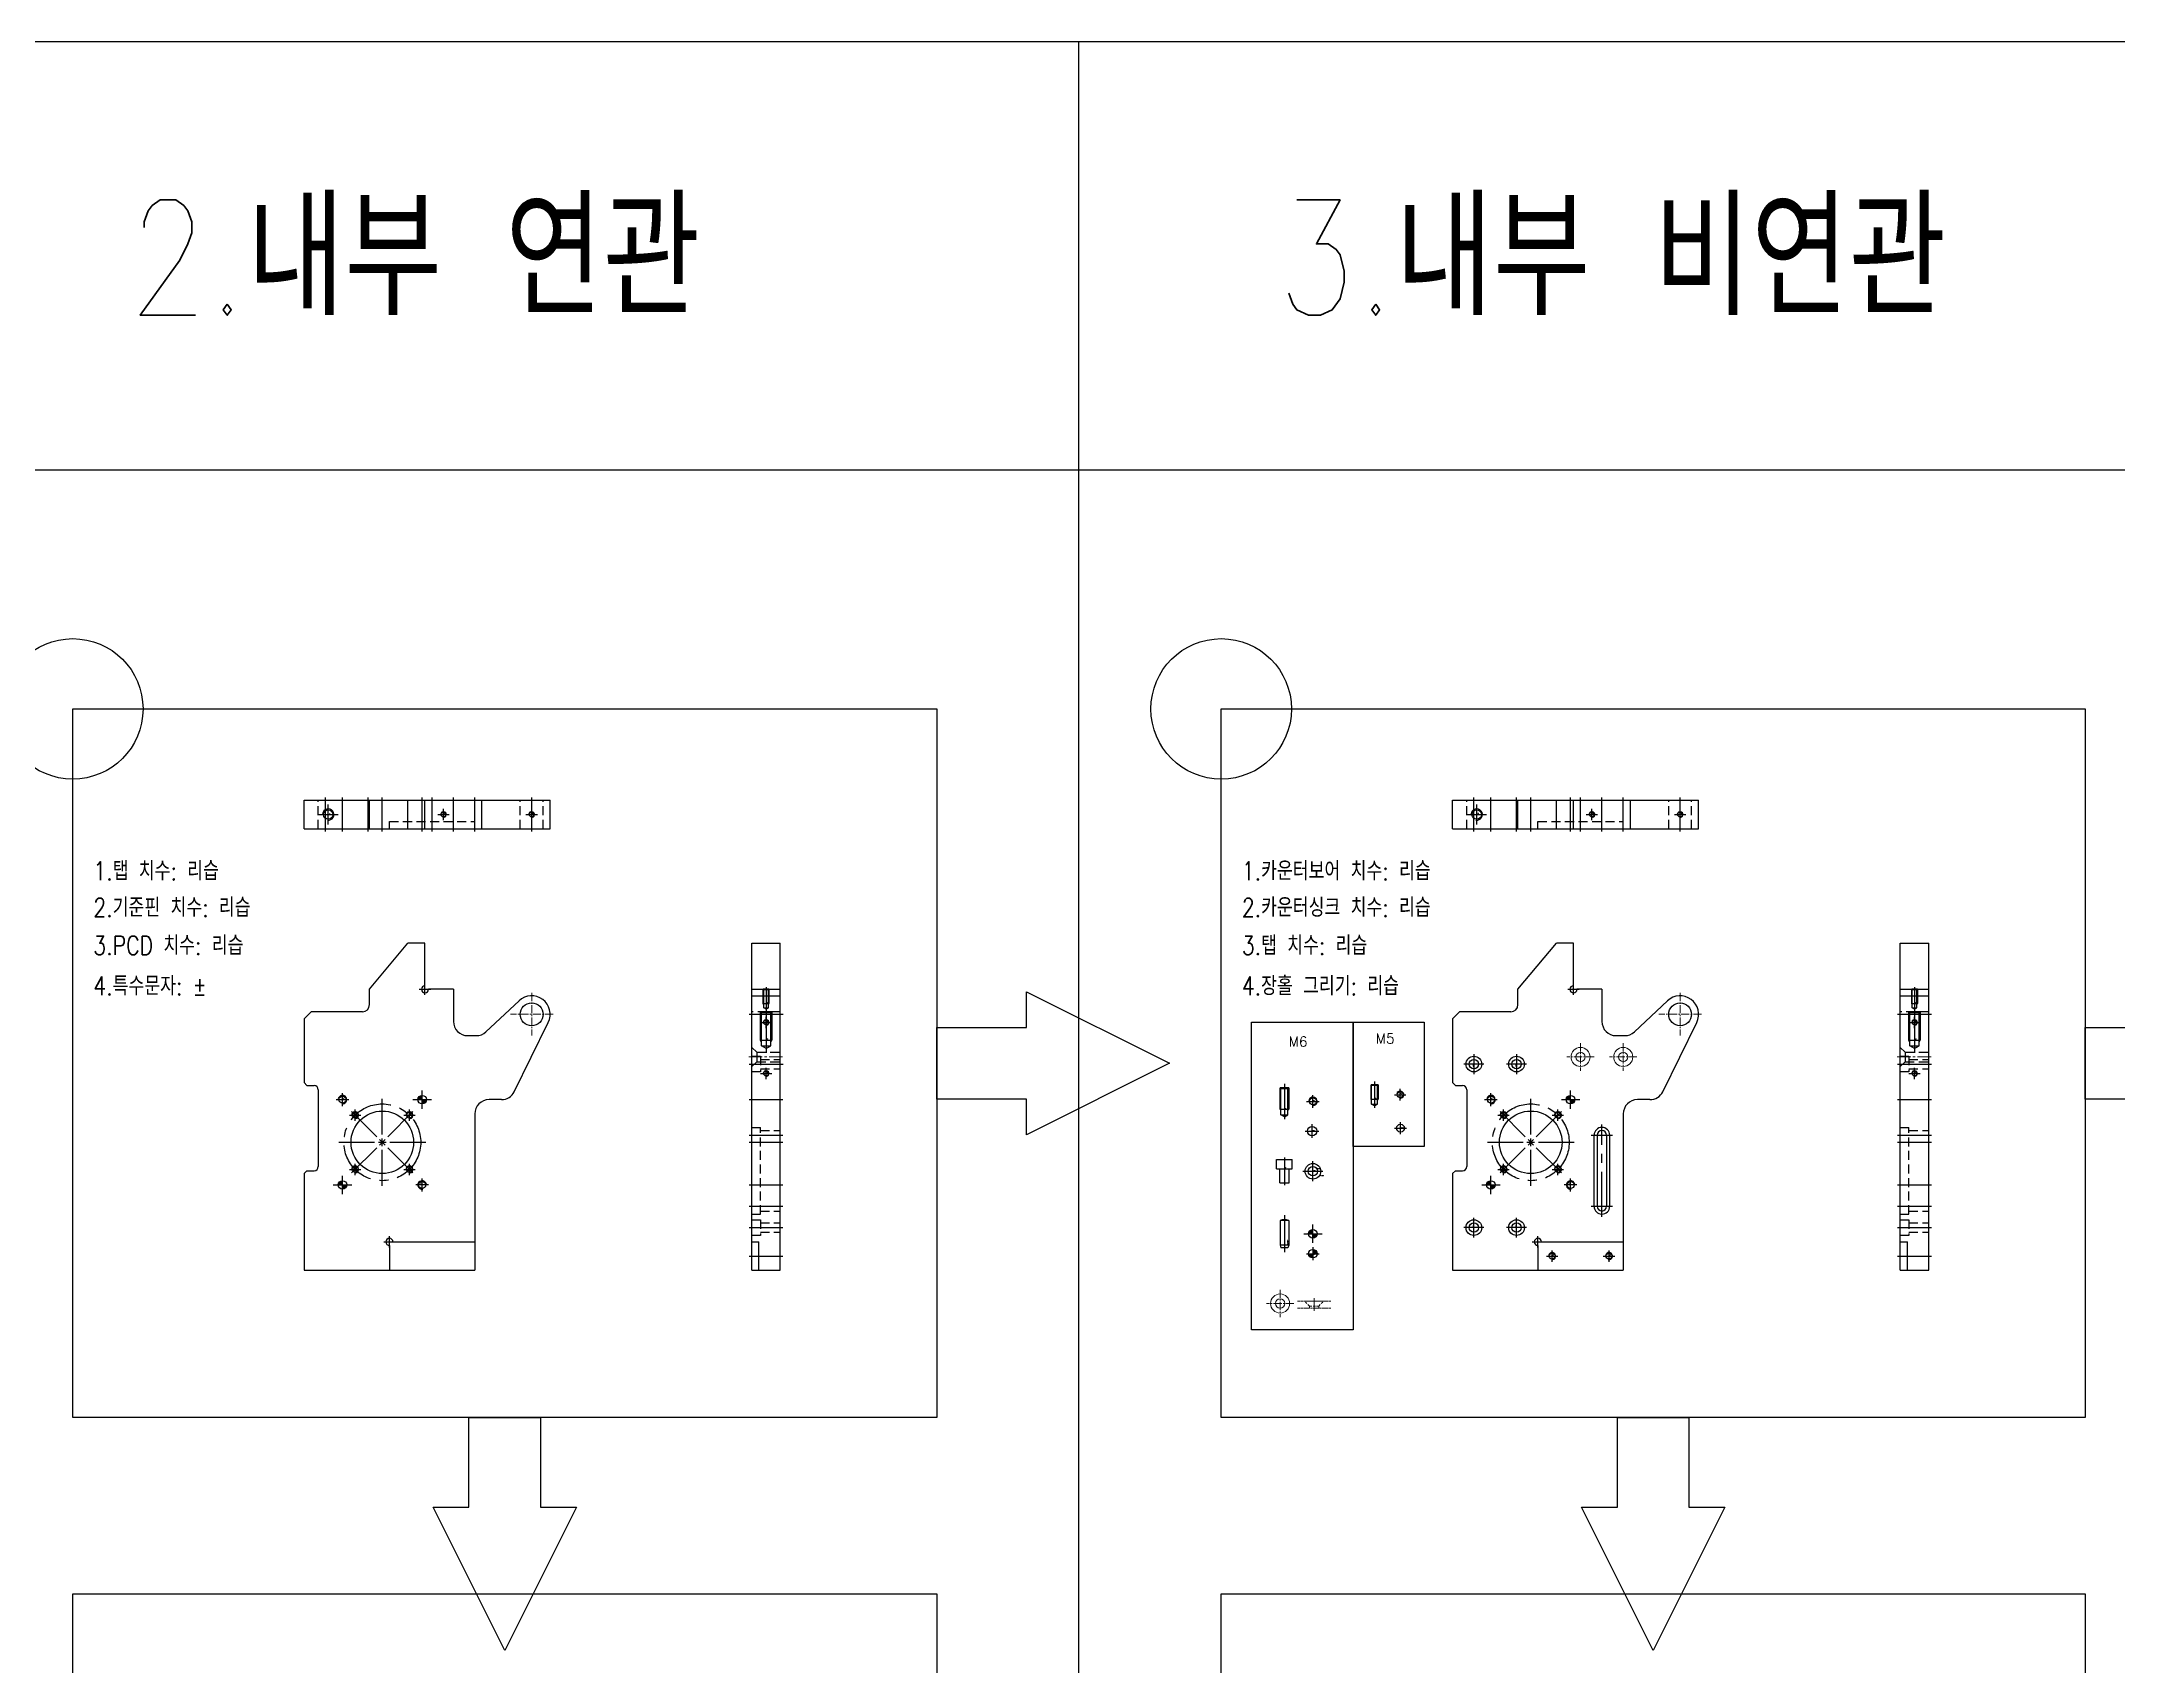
# Model space of a CAD drawing. Header units: millimetres. Extents: x -69 to 11173, y 1341 to 6119.
# Drawn here: x 8829 to 10289, y 4507 to 5650 of the extents above; entities that cross this region are included whole.
import ezdxf

# ---------------------------------------------------------------- set-up
doc = ezdxf.new("R2010")
doc.units = ezdxf.units.MM
for name, pattern in [('CENTER', [50.8, 31.75, -6.35, 6.35, -6.35]), ('CENTER2', [28.575, 19.05, -3.175, 3.175, -3.175]), ('HIDDEN', [9.525, 6.35, -3.175]), ('HIDDEN2', [4.7625, 3.175, -1.5875]), ('PHANTOM2', [31.75, 15.875, -3.175, 3.175, -3.175, 3.175, -3.175])]:
    doc.linetypes.add(name, pattern=pattern)
for name, color, linetype in [('0 [SD 2]', 2, 'HIDDEN'), ('1', 220, 'CENTER'), ('3', 223, 'HIDDEN'), ('CL', 1, 'CENTER'), ('O', 7, 'Continuous')]:
    doc.layers.add(name, color=color, linetype=linetype)
for name, color, linetype, lineweight in [('05. 외형선_1', 7, 'Continuous', 20), ('07. Center', 1, 'CENTER2', 13), ('08. Hidden', 2, 'HIDDEN2', 9), ('10. 파단선_1', 6, 'PHANTOM2', 9), ('AM_5', 3, 'Continuous', 25), ('CENTER', 1, 'CENTER', 25)]:
    doc.layers.add(name, color=color, linetype=linetype, lineweight=lineweight)
doc.styles.get("Standard").update_dxf_attribs({"font": 'romans.shx', "bigfont": 'whgtxt.shx'})
doc.dimstyles.get("Standard").update_dxf_attribs({"dimtxt": 0.18, "dimasz": 0.18, "dimexe": 0.18, "dimexo": 0.0625, "dimgap": 0.09, "dimtad": 0, "dimtih": 1, "dimtoh": 1, "dimdec": 4, "dimzin": 0, "dimdsep": 46, "dimtxsty": 'Standard', "dimcen": 0.09, "dimadec": 0, "dimazin": 0, "dimtfac": 1, "dimtdec": 4, "dimtofl": 0, "dimtmove": 0, "dimatfit": 3, "dimfxl": 1, "dimtolj": 1, "dimtzin": 0, "dimarcsym": 0})

# ---------------------------------------------------------------- blocks, each defined once
blk = doc.blocks.new('NC4_LHH')
h = blk.add_hatch(color=3)
h.paths.add_polyline_path([(0, 0), (0, 2, 0.414214), (-2, 0)])
h.paths.add_polyline_path([(2, 0), (0, 0), (0, -2, 0.414214)])
at = {"layer": 'CENTER', "ltscale": 0.3}
for p, q in [((-4.32, 0), (4.32, 0)), ((0, -4.32), (0, 4.32))]:
    blk.add_line(p, q, dxfattribs=at)
at = {"layer": 'O', "color": 3, "linetype": 'ByBlock', "lineweight": -2}
blk.add_circle((0, 0), 2, dxfattribs=at)
blk = doc.blocks.new('*U353')
at = {"layer": 'CL', "color": 0, "transparency": 16777216}
for p, q in [((0, 5.4), (0, 30.5)), ((-30.5, 0), (-5.4, 0)), ((5.4, 0), (30.5, 0)), ((0, -30.5), (0, -5.4))]:
    blk.add_line(p, q, dxfattribs=at)
at = {"layer": 'CL', "color": 0, "linetype": 'Continuous', "transparency": 16777216}
for p, q in [((-2.7, 0), (2.7, 0)), ((0, -2.7), (0, 2.7))]:
    blk.add_line(p, q, dxfattribs=at)
blk = doc.blocks.new('*U354')
at = {"layer": 'CL', "color": 0, "transparency": 16777216}
for p, q in [((0, 5.4), (0, 30.5)), ((-30.5, 0), (-5.4, 0)), ((5.4, 0), (30.5, 0)), ((0, -30.5), (0, -5.4))]:
    blk.add_line(p, q, dxfattribs=at)
at = {"layer": 'CL', "color": 0, "linetype": 'Continuous', "transparency": 16777216}
for p, q in [((-2.7, 0), (2.7, 0)), ((0, -2.7), (0, 2.7))]:
    blk.add_line(p, q, dxfattribs=at)
blk = doc.blocks.new('*U355')
at = {"layer": 'CL', "color": 0, "transparency": 16777216}
for p, q in [((0, 5.4), (0, 30.5)), ((-30.5, 0), (-5.4, 0)), ((5.4, 0), (30.5, 0)), ((0, -30.5), (0, -5.4))]:
    blk.add_line(p, q, dxfattribs=at)
at = {"layer": 'CL', "color": 0, "linetype": 'Continuous', "transparency": 16777216}
for p, q in [((-2.7, 0), (2.7, 0)), ((0, -2.7), (0, 2.7))]:
    blk.add_line(p, q, dxfattribs=at)
blk = doc.blocks.new('*U356')
at = {"layer": 'CL', "color": 0, "transparency": 16777216}
for p, q in [((0, 5.4), (0, 30.5)), ((-30.5, 0), (-5.4, 0)), ((5.4, 0), (30.5, 0)), ((0, -30.5), (0, -5.4))]:
    blk.add_line(p, q, dxfattribs=at)
at = {"layer": 'CL', "color": 0, "linetype": 'Continuous', "transparency": 16777216}
for p, q in [((-2.7, 0), (2.7, 0)), ((0, -2.7), (0, 2.7))]:
    blk.add_line(p, q, dxfattribs=at)
blk = doc.blocks.new('*D453')
at = {"color": 0, "lineweight": -2, "transparency": 16777216}
for p, q in [((9722.9, 4855.3), (9723.1, 4855.3)), ((9723, 4855.1), (9723, 4855.4)), ((9726.4, 4857), (9726.2, 4856.9)), ((9726.7, 4857), (9726.4, 4857))]:
    blk.add_line(p, q, dxfattribs=at)
at = {"color": 0, "transparency": 16777216}
blk.add_solid([(9726.2, 4856.9), (9726.2, 4856.8), (9725.9, 4856.8)], dxfattribs=at)
at = {"layer": 'Defpoints', "color": 0, "transparency": 16777216}
for p in [(9720, 4853.8), (9725.9, 4856.8)]:
    blk.add_point(p, dxfattribs=at)
at = {"color": 0, "transparency": 16777216, "insert": (9727.6, 4857), "char_height": 0.27, "attachment_point": 5}
blk.add_mtext('\\A1;∅6.6000', dxfattribs=at)
blk = doc.blocks.new('*D454')
at = {"color": 0, "lineweight": -2, "transparency": 16777216}
for p, q in [((9722.9, 4855.3), (9723.1, 4855.3)), ((9723, 4855.1), (9723, 4855.4)), ((9728.2, 4852.2), (9728, 4852.4)), ((9728.5, 4852.2), (9728.2, 4852.2))]:
    blk.add_line(p, q, dxfattribs=at)
at = {"color": 0, "transparency": 16777216}
blk.add_solid([(9728, 4852.4), (9728, 4852.3), (9727.7, 4852.5)], dxfattribs=at)
at = {"layer": 'Defpoints', "color": 0, "transparency": 16777216}
for p in [(9718.2, 4858.1), (9727.7, 4852.5)]:
    blk.add_point(p, dxfattribs=at)
at = {"color": 0, "transparency": 16777216, "insert": (9729.5, 4852.2), "char_height": 0.27, "attachment_point": 5}
blk.add_mtext('\\A1;∅11.0000', dxfattribs=at)

msp = doc.modelspace()

# ---------------------------------------------------------------- hatches: boundary and pattern name
h = msp.add_hatch(color=256)
h.paths.add_polyline_path([(9722.99372, 4800.28792), (9722.99372, 4797.28792), (9725.99372, 4797.28792, 0.4142135624)])
h.paths.add_polyline_path([(9722.99372, 4797.28792), (9719.99372, 4797.28792, 0.4142135624), (9722.99372, 4794.28792)])
h.paths.add_polyline_path([(9723.4131, 4797.6786), (9724.49643, 4797.6786), (9724.49643, 4798.4286), (9723.4131, 4798.4286)], flags=24)

# ---------------------------------------------------------------- linework, layer by layer
at = {"color": 1}
for p, q in [((7948.0771, 5649.67959), (11173.06796, 5649.67959)), ((9558.5199, 1341.16865), (9558.5199, 5649.67959)), ((7948.0771, 5348.49315), (11173.06796, 5348.49315))]:
    msp.add_line(p, q, dxfattribs=at)
for p, q in [((9013.8437, 5096.08659), (9013.8437, 5116.08659)), ((9013.8437, 5116.08659), (9186.8437, 5116.08659)), ((9059.8437, 5096.08659), (9059.8437, 5116.08659)), ((9086.8437, 5096.08659), (9086.8437, 5116.08659)), ((9098.8437, 5096.08659), (9098.8437, 5116.08659)), ((9118.8437, 5096.08659), (9118.8437, 5116.08659)), ((9138.8437, 5096.08659), (9138.8437, 5116.08659)), ((9186.8437, 5096.08659), (9186.8437, 5116.08659)), ((9821.11773, 5096.08659), (9821.11773, 5116.08659)), ((9821.11773, 5116.08659), (9994.11773, 5116.08659)), ((9867.11773, 5096.08659), (9867.11773, 5116.08659)), ((9894.11773, 5096.08659), (9894.11773, 5116.08659)), ((9906.11773, 5096.08659), (9906.11773, 5116.08659)), ((9926.11773, 5096.08659), (9926.11773, 5116.08659)), ((9946.11773, 5096.08659), (9946.11773, 5116.08659)), ((9994.11773, 5096.08659), (9994.11773, 5116.08659)), ((9013.8437, 5096.08659), (9186.8437, 5096.08659)), ((9821.11773, 5096.08659), (9994.11773, 5096.08659)), ((9059.8437, 4983.20148), (9086.8437, 5015.60148)), ((9098.8437, 5015.60148), (9086.8437, 5015.60148)), ((9098.8437, 4985.70148), (9098.8437, 5015.60148)), ((9328.61853, 4785.60148), (9328.61853, 5015.60148)), ((9328.61853, 5015.60148), (9348.61853, 5015.60148)), ((9348.61853, 4785.60148), (9348.61853, 5015.60148)), ((9867.11773, 4983.20148), (9894.11773, 5015.60148)), ((9906.11773, 5015.60148), (9894.11773, 5015.60148)), ((9906.11773, 4985.70148), (9906.11773, 5015.60148)), ((10135.89256, 4785.60148), (10135.89256, 5015.60148)), ((10135.89256, 5015.60148), (10155.89256, 5015.60148)), ((10155.89256, 4785.60148), (10155.89256, 5015.60148)), ((9059.8437, 4972.40148), (9059.8437, 4983.20148)), ((9118.8437, 4983.20148), (9101.3437, 4983.20148)), ((9336.99353, 4982.84064), (9336.61853, 4983.20148)), ((9340.61853, 4983.20148), (9336.61853, 4983.20148)), ((9336.61853, 4983.20148), (9340.61853, 4983.20148)), ((9340.24353, 4982.84064), (9336.99353, 4982.84064)), ((9336.99353, 4970.20148), (9336.99353, 4982.84064)), ((9340.61853, 4983.20148), (9340.24353, 4982.84064)), ((9340.24353, 4970.20148), (9340.24353, 4982.84064)), ((9867.11773, 4972.40148), (9867.11773, 4983.20148)), ((9926.11773, 4983.20148), (9908.61773, 4983.20148)), ((10144.26756, 4982.84064), (10143.89256, 4983.20148)), ((10147.89256, 4983.20148), (10143.89256, 4983.20148)), ((10143.89256, 4983.20148), (10147.89256, 4983.20148)), ((10147.51756, 4982.84064), (10144.26756, 4982.84064)), ((10144.26756, 4970.20148), (10144.26756, 4982.84064)), ((10147.89256, 4983.20148), (10147.51756, 4982.84064)), ((10147.51756, 4970.20148), (10147.51756, 4982.84064)), ((9018.8437, 4967.40148), (9013.8437, 4962.40148)), ((9054.8437, 4967.40148), (9018.8437, 4967.40148)), ((9141.72899, 4953.30335), (9164.95027, 4975.08341)), ((9342.61853, 4967.40148), (9334.61853, 4967.40148)), ((9334.61853, 4967.40148), (9342.61853, 4967.40148)), ((9335.29511, 4966.67979), (9334.61853, 4967.40148)), ((9341.94194, 4966.67979), (9335.29511, 4966.67979)), ((9335.29511, 4943.40148), (9335.29511, 4966.67979)), ((9336.61853, 4973.20148), (9340.61853, 4973.20148)), ((9338.61853, 4969.26815), (9336.99353, 4970.20148)), ((9336.99353, 4970.20148), (9340.24353, 4970.20148)), ((9338.61853, 4969.26815), (9340.24353, 4970.20148)), ((9342.61853, 4967.40148), (9341.94194, 4966.67979)), ((9341.94194, 4943.40148), (9341.94194, 4966.67979)), ((9826.11773, 4967.40148), (9821.11773, 4962.40148)), ((9862.11773, 4967.40148), (9826.11773, 4967.40148)), ((9949.00302, 4953.30335), (9972.2243, 4975.08341)), ((10149.89256, 4967.40148), (10141.89256, 4967.40148)), ((10141.89256, 4967.40148), (10149.89256, 4967.40148)), ((10142.56914, 4966.67979), (10141.89256, 4967.40148)), ((10149.21597, 4966.67979), (10142.56914, 4966.67979)), ((10142.56914, 4943.40148), (10142.56914, 4966.67979)), ((10143.89256, 4973.20148), (10147.89256, 4973.20148)), ((10145.89256, 4969.26815), (10144.26756, 4970.20148)), ((10144.26756, 4970.20148), (10147.51756, 4970.20148)), ((10145.89256, 4969.26815), (10147.51756, 4970.20148)), ((10149.89256, 4967.40148), (10149.21597, 4966.67979)), ((10149.21597, 4943.40148), (10149.21597, 4966.67979)), ((9013.8437, 4962.40148), (9013.8437, 4917.60148)), ((9161.59052, 4911.19109), (9185.51105, 4959.86798)), ((9821.11773, 4962.40148), (9821.11773, 4917.60148)), ((9968.86455, 4911.19109), (9992.78508, 4959.86798)), ((9334.61853, 4947.40148), (9342.61853, 4947.40148)), ((9335.29511, 4943.40148), (9341.94194, 4943.40148)), ((9338.61853, 4941.53481), (9335.29511, 4943.40148)), ((9338.61853, 4941.53481), (9341.94194, 4943.40148)), ((10141.89256, 4947.40148), (10149.89256, 4947.40148)), ((10142.56914, 4943.40148), (10149.21597, 4943.40148)), ((10145.89256, 4941.53481), (10142.56914, 4943.40148)), ((10145.89256, 4941.53481), (10149.21597, 4943.40148)), ((9015.8437, 4915.60148), (9013.8437, 4917.60148)), ((9015.8437, 4915.60148), (9020.8437, 4915.60148)), ((9023.8437, 4912.60148), (9023.8437, 4858.60148)), ((9152.61564, 4905.60148), (9143.8437, 4905.60148)), ((9700.53499, 4913.27051), (9699.99372, 4913.81178)), ((9705.99372, 4913.81178), (9699.99372, 4913.81178)), ((9699.99372, 4913.81178), (9705.99372, 4913.81178)), ((9700.53499, 4894.81178), (9700.53499, 4913.27051)), ((9705.45246, 4913.27051), (9700.53499, 4913.27051)), ((9705.99372, 4913.81178), (9705.45246, 4913.27051)), ((9705.45246, 4894.81178), (9705.45246, 4913.27051)), ((9764.27119, 4915.48707), (9763.83818, 4915.93812)), ((9768.83818, 4915.93812), (9763.83818, 4915.93812)), ((9763.83818, 4915.93812), (9768.83818, 4915.93812)), ((9763.83818, 4905.93812), (9768.83818, 4905.93812)), ((9768.40516, 4915.48707), (9764.27119, 4915.48707)), ((9764.27119, 4902.43812), (9764.27119, 4915.48707)), ((9768.83818, 4915.93812), (9768.40516, 4915.48707)), ((9768.40516, 4902.43812), (9768.40516, 4915.48707)), ((9823.11773, 4915.60148), (9821.11773, 4917.60148)), ((9823.11773, 4915.60148), (9828.11773, 4915.60148)), ((9831.11773, 4912.60148), (9831.11773, 4858.60148)), ((9959.88967, 4905.60148), (9951.11773, 4905.60148)), ((9133.8437, 4895.60148), (9133.8437, 4785.60148)), ((9699.99372, 4898.81178), (9705.99372, 4898.81178)), ((9700.53499, 4894.81178), (9705.45246, 4894.81178)), ((9702.99372, 4893.41178), (9700.53499, 4894.81178)), ((9702.99372, 4893.41178), (9705.45246, 4894.81178)), ((9766.33818, 4901.27146), (9764.27119, 4902.43812)), ((9764.27119, 4902.43812), (9768.40516, 4902.43812)), ((9766.33818, 4901.27146), (9768.40516, 4902.43812)), ((9941.11773, 4895.60148), (9941.11773, 4785.60148)), ((9920.61773, 4830.60148), (9920.61773, 4880.60148)), ((9922.81773, 4880.60148), (9922.81773, 4830.60148)), ((9929.41773, 4880.60148), (9929.41773, 4830.60148)), ((9931.61773, 4830.60148), (9931.61773, 4880.60148)), ((9697.49372, 4863.53462), (9708.49372, 4863.53462)), ((9697.49372, 4857.03462), (9697.49372, 4863.53462)), ((9708.49372, 4857.03462), (9708.49372, 4863.53462)), ((9015.8437, 4855.60148), (9013.8437, 4853.60148)), ((9013.8437, 4853.60148), (9013.8437, 4785.60148)), ((9015.8437, 4855.60148), (9020.8437, 4855.60148)), ((9697.49372, 4857.03462), (9708.49372, 4857.03462)), ((9699.69372, 4847.03462), (9699.69372, 4857.03462)), ((9699.69372, 4847.03462), (9706.29372, 4847.03462)), ((9706.29372, 4847.03462), (9706.29372, 4857.03462)), ((9823.11773, 4855.60148), (9821.11773, 4853.60148)), ((9821.11773, 4853.60148), (9821.11773, 4785.60148)), ((9823.11773, 4855.60148), (9828.11773, 4855.60148)), ((9699.99372, 4820.50793), (9699.99372, 4803.31178)), ((9705.99372, 4820.50793), (9699.99372, 4820.50793)), ((9705.99372, 4820.50793), (9705.99372, 4803.31178)), ((9076.3437, 4805.60148), (9133.8437, 4805.60148)), ((9328.61853, 4805.60148), (9333.61853, 4805.60148)), ((9333.61853, 4785.60148), (9333.61853, 4805.60148)), ((9699.99372, 4803.31178), (9700.52962, 4801.31178)), ((9705.99372, 4803.31178), (9699.99372, 4803.31178)), ((9705.99372, 4803.31178), (9705.45782, 4801.31178)), ((9883.61773, 4805.60148), (9941.11773, 4805.60148)), ((10135.89256, 4805.60148), (10140.89256, 4805.60148)), ((10140.89256, 4785.60148), (10140.89256, 4805.60148)), ((9073.8437, 4803.10148), (9073.8437, 4785.60148)), ((9705.45782, 4801.31178), (9700.52962, 4801.31178)), ((9881.11773, 4803.10148), (9881.11773, 4785.60148)), ((9013.8437, 4785.60148), (9133.8437, 4785.60148)), ((9328.61853, 4785.60148), (9348.61853, 4785.60148)), ((9821.11773, 4785.60148), (9941.11773, 4785.60148)), ((10135.89256, 4785.60148), (10155.89256, 4785.60148))]:
    msp.add_line(p, q)
at = {"color": 3}
for points in [[(8851.24587, 5180.38124), (9458.5199, 5180.38124), (9458.5199, 4681.9759), (8851.24587, 4681.9759)], [(9658.5199, 5180.38124), (10265.79393, 5180.38124), (10265.79393, 4681.9759), (9658.5199, 4681.9759)], [(9679.77059, 4960.16033), (9751.21097, 4960.16033), (9751.21097, 4743.74241), (9679.77059, 4743.74241)], [(9751.21097, 4960.16033), (9801.16109, 4960.16033), (9801.16109, 4872.6006), (9751.21097, 4872.6006)]]:
    msp.add_lwpolyline(points, close=True, dxfattribs=at)
at = {"color": 6}
for points in [[(9458.5199, 4956.35423), (9521.57336, 4956.35423), (9521.57336, 4981.52989), (9622.27601, 4931.17857), (9521.57336, 4880.82724), (9521.57336, 4906.00291), (9458.5199, 4906.00291)], [(10265.79393, 4956.35423), (10328.84739, 4956.35423), (10328.84739, 4981.52989), (10429.55004, 4931.17857), (10328.84739, 4880.82724), (10328.84739, 4906.00291), (10265.79393, 4906.00291)]]:
    msp.add_lwpolyline(points, close=True, dxfattribs=at)
at = {"color": 1}
for points in [[(9180.05854, 4681.9759), (9180.05854, 4618.92243), (9205.23421, 4618.92243), (9154.88288, 4518.21978), (9104.53156, 4618.92243), (9129.70722, 4618.92243), (9129.70722, 4681.9759)], [(9987.33258, 4681.9759), (9987.33258, 4618.92243), (10012.50824, 4618.92243), (9962.15691, 4518.21978), (9911.80559, 4618.92243), (9936.98125, 4618.92243), (9936.98125, 4681.9759)]]:
    msp.add_lwpolyline(points, close=True, dxfattribs=at)
for points in [[(8851.24587, 4558.09455), (9458.5199, 4558.09455), (9458.5199, 4059.6892), (8851.24587, 4059.6892)], [(9658.5199, 4558.09455), (10265.79393, 4558.09455), (10265.79393, 4059.6892), (9658.5199, 4059.6892)]]:
    msp.add_lwpolyline(points, close=True)
at = {"color": 3}
for centre in [(8851.24587, 5180.38124), (9658.5199, 5180.38124)]:
    msp.add_circle(centre, 49.39865, dxfattribs=at)
for centre, radius in [((9030.8437, 5106.08659), 3.32342), ((9111.8437, 5106.08659), 1.63916), ((9173.8437, 5106.08659), 1.63916), ((9838.11773, 5106.08659), 3.32342), ((9919.11773, 5106.08659), 1.63916), ((9981.11773, 5106.08659), 1.63916), ((9173.8437, 4965.60148), 8), ((9981.11773, 4965.60148), 8), ((9338.61853, 4959.86798), 1.63916), ((10145.89256, 4959.86798), 1.63916), ((9836.11773, 4930.60148), 5.5), ((9866.11773, 4930.60148), 5.5), ((9338.61853, 4923.96845), 1.63916), ((9836.11773, 4930.60148), 3.3), ((9866.11773, 4930.60148), 3.3), ((10145.89256, 4923.96845), 1.63916), ((9040.8437, 4905.60148), 2.45873), ((9722.99372, 4904.36178), 2.45873), ((9784.33818, 4909.10479), 2.06699), ((9848.11773, 4905.60148), 2.45873), ((9068.8437, 4875.60148), 22), ((9049.75182, 4894.69336), 2.06699), ((9087.93558, 4894.69336), 2.06699), ((9876.11773, 4875.60148), 22), ((9857.02585, 4894.69336), 2.06699), ((9895.20961, 4894.69336), 2.06699), ((9722.45491, 4883.50691), 3.3), ((9784.5489, 4885.57766), 2.75), ((9049.75182, 4856.5096), 2.06699), ((9087.93558, 4856.5096), 2.06699), ((9096.8437, 4845.60148), 2.45873), ((9722.99372, 4855.28462), 5.5), ((9722.99372, 4855.28462), 3.3), ((9857.02585, 4856.5096), 2.06699), ((9895.20961, 4856.5096), 2.06699), ((9904.11773, 4845.60148), 2.45873), ((9836.11773, 4815.60148), 5.5), ((9836.11773, 4815.60148), 3.3), ((9866.11773, 4815.60148), 5.5), ((9866.11773, 4815.60148), 3.3), ((9722.99372, 4797.28792), 3), ((9891.11773, 4795.60148), 2.06699), ((9931.11773, 4795.60148), 2.06699)]:
    msp.add_circle(centre, radius)
for centre, radius, start, end in [((9098.8437, 4983.20148), 2.5, 90, 0), ((9173.8437, 4965.60148), 13, 333.82982759, 133.16566054), ((9906.11773, 4983.20148), 2.5, 90, 0), ((9981.11773, 4965.60148), 13, 333.82982759, 133.16566054), ((9054.8437, 4972.40148), 5, 270, 0), ((9862.11773, 4972.40148), 5, 270, 0), ((9134.88789, 4960.59713), 10, 270, 313.16566054), ((9942.16192, 4960.59713), 10, 270, 313.16566054), ((9020.8437, 4912.60148), 3, 0, 90), ((9143.8437, 4895.60148), 10, 90, 180), ((9152.61564, 4915.60148, 0), 10, 270, 333.82982759), ((9828.11773, 4912.60148), 3, 0, 90), ((9951.11773, 4895.60148), 10, 90, 180), ((9959.88967, 4915.60148, 0), 10, 270, 333.82982759), ((9926.11773, 4880.60148), 5.5, 0, 180), ((9926.11773, 4880.60148), 3.3, 0, 180), ((9020.8437, 4858.60148), 3, 270, 0), ((9828.11773, 4858.60148), 3, 270, 0), ((9702.99372, 4815.31178), 6, 60, 120), ((9926.11773, 4830.60148), 5.5, 180, 0), ((9926.11773, 4830.60148), 3.3, 180, 0), ((9073.8437, 4805.60148), 2.5, 360, 270), ((9881.11773, 4805.60148), 2.5, 360, 270)]:
    msp.add_arc(centre, radius, start, end)
at = {"layer": '0 [SD 2]'}
for p, q in [((9023.8437, 5096.08659), (9023.8437, 5116.08659)), ((9165.8437, 5096.08659), (9165.8437, 5116.08659)), ((9181.8437, 5096.08659), (9181.8437, 5116.08659)), ((9831.11773, 5096.08659), (9831.11773, 5116.08659)), ((9973.11773, 5096.08659), (9973.11773, 5116.08659)), ((9989.11773, 5096.08659), (9989.11773, 5116.08659)), ((9073.8437, 5101.08659), (9133.8437, 5101.08659)), ((9073.8437, 5096.08659), (9073.8437, 5101.08659)), ((9133.8437, 5096.08659), (9133.8437, 5101.08659)), ((9881.11773, 5101.08659), (9941.11773, 5101.08659)), ((9881.11773, 5096.08659), (9881.11773, 5101.08659)), ((9941.11773, 5096.08659), (9941.11773, 5101.08659)), ((9348.61853, 4967.40148), (9328.61853, 4967.40148)), ((10155.89256, 4967.40148), (10135.89256, 4967.40148)), ((9332.01853, 4938.89713), (9328.61853, 4942.29713)), ((9328.61853, 4936.10148), (9334.61853, 4936.10148)), ((9332.01853, 4938.89713), (9332.01853, 4932.29713)), ((9332.01853, 4938.89713), (9348.61853, 4938.89713)), ((9334.61853, 4936.10148), (9334.61853, 4925.10148)), ((10139.29256, 4938.89713), (10135.89256, 4942.29713)), ((10135.89256, 4936.10148), (10141.89256, 4936.10148)), ((10139.29256, 4938.89713), (10139.29256, 4932.29713)), ((10139.29256, 4938.89713), (10155.89256, 4938.89713)), ((10141.89256, 4936.10148), (10141.89256, 4925.10148)), ((9332.01853, 4932.29713), (9328.61853, 4928.89713)), ((9334.61853, 4925.10148), (9328.61853, 4925.10148)), ((9332.01853, 4932.29713), (9348.61853, 4932.29713)), ((9334.61853, 4933.90148), (9348.61853, 4933.90148)), ((9334.61853, 4927.30148), (9348.61853, 4927.30148)), ((10139.29256, 4932.29713), (10135.89256, 4928.89713)), ((10141.89256, 4925.10148), (10135.89256, 4925.10148)), ((10139.29256, 4932.29713), (10155.89256, 4932.29713)), ((10141.89256, 4933.90148), (10155.89256, 4933.90148)), ((10141.89256, 4927.30148), (10155.89256, 4927.30148)), ((9328.61853, 4886.10148), (9334.61853, 4886.10148)), ((9334.61853, 4825.10148), (9334.61853, 4886.10148)), ((9334.61853, 4883.90148), (9348.61853, 4883.90148)), ((10135.89256, 4886.10148), (10141.89256, 4886.10148)), ((10141.89256, 4825.10148), (10141.89256, 4886.10148)), ((10141.89256, 4883.90148), (10155.89256, 4883.90148)), ((9328.61853, 4825.10148), (9334.61853, 4825.10148)), ((9328.61853, 4821.10148), (9334.61853, 4821.10148)), ((9334.61853, 4827.30148), (9348.61853, 4827.30148)), ((9334.61853, 4821.10148), (9334.61853, 4810.10148)), ((9334.61853, 4818.90148), (9348.61853, 4818.90148)), ((10135.89256, 4825.10148), (10141.89256, 4825.10148)), ((10135.89256, 4821.10148), (10141.89256, 4821.10148)), ((10141.89256, 4827.30148), (10155.89256, 4827.30148)), ((10141.89256, 4821.10148), (10141.89256, 4810.10148)), ((10141.89256, 4818.90148), (10155.89256, 4818.90148)), ((9334.61853, 4810.10148), (9328.61853, 4810.10148)), ((9334.61853, 4812.30148), (9348.61853, 4812.30148)), ((10141.89256, 4810.10148), (10135.89256, 4810.10148)), ((10141.89256, 4812.30148), (10155.89256, 4812.30148))]:
    msp.add_line(p, q, dxfattribs=at)
at = {"layer": '05. 외형선_1'}
for centre, radius in [((9911.11773, 4935.59713), 6.7), ((9911.11773, 4935.59713), 3.3), ((9941.11773, 4935.59713), 6.7), ((9941.11773, 4935.59713), 3.3), ((9699.93396, 4762.26998), 6.7), ((9699.93396, 4762.26998), 3.3)]:
    msp.add_circle(centre, radius, dxfattribs=at)
at = {"layer": '07. Center', "ltscale": 0.3}
for p, q in [((9173.8437, 4980.60148), (9173.8437, 4950.60148)), ((9981.11773, 4980.60148), (9981.11773, 4950.60148)), ((9188.8437, 4965.60148), (9158.8437, 4965.60148)), ((9996.11773, 4965.60148), (9966.11773, 4965.60148)), ((9920.78515, 4935.59713), (9901.45032, 4935.59713)), ((9911.11773, 4945.26455), (9911.11773, 4925.92972)), ((9950.78515, 4935.59713), (9931.45032, 4935.59713)), ((9941.11773, 4945.26455), (9941.11773, 4925.92972)), ((9709.60137, 4762.26998), (9690.26654, 4762.26998)), ((9699.93396, 4771.9374), (9699.93396, 4752.60257))]:
    msp.add_line(p, q, dxfattribs=at)
at = {"layer": '07. Center', "ltscale": 0.5}
for p, q in [((9326.41853, 4935.59713), (9350.54583, 4935.59713)), ((10133.69256, 4935.59713), (10157.81986, 4935.59713)), ((9723.77539, 4766.0635), (9723.77539, 4757.0635))]:
    msp.add_line(p, q, dxfattribs=at)
at = {"layer": '08. Hidden', "ltscale": 0.5}
for p, q in [((9730.47539, 4763.8635), (9717.07539, 4763.8635)), ((9720.47539, 4760.4635), (9717.07539, 4763.8635)), ((9727.07539, 4760.4635), (9720.47539, 4760.4635)), ((9720.47539, 4760.4635), (9720.47539, 4759.0635)), ((9727.07539, 4760.4635), (9730.47539, 4763.8635)), ((9727.07539, 4760.4635), (9727.07539, 4759.0635))]:
    msp.add_line(p, q, dxfattribs=at)
at = {"layer": '1', "ltscale": 4}
for p, q in [((9030.8437, 5099.08659), (9030.8437, 5113.08659)), ((9838.11773, 5099.08659), (9838.11773, 5113.08659)), ((9023.8437, 5106.08659), (9037.8437, 5106.08659)), ((9831.11773, 5106.08659), (9845.11773, 5106.08659)), ((9338.61853, 4970.40148), (9338.61853, 4938.53481)), ((10145.89256, 4970.40148), (10145.89256, 4938.53481)), ((9836.11773, 4937.60148), (9836.11773, 4923.60148)), ((9866.11773, 4937.60148), (9866.11773, 4923.60148)), ((9843.11773, 4930.60148), (9829.11773, 4930.60148)), ((9873.11773, 4930.60148), (9859.11773, 4930.60148)), ((9036.3437, 4905.60148), (9045.3437, 4905.60148)), ((9040.8437, 4901.10148), (9040.8437, 4910.10148)), ((9702.99372, 4916.81178), (9702.99372, 4891.91178)), ((9722.99372, 4899.86178), (9722.99372, 4908.86178)), ((9843.61773, 4905.60148), (9852.61773, 4905.60148)), ((9848.11773, 4901.10148), (9848.11773, 4910.10148)), ((9718.49372, 4904.36178), (9727.49372, 4904.36178)), ((9702.99372, 4865.03462), (9702.99372, 4845.53462)), ((9722.99372, 4848.28462), (9722.99372, 4862.28462)), ((9096.8437, 4841.10148), (9096.8437, 4850.10148)), ((9715.99372, 4855.28462), (9729.99372, 4855.28462)), ((9904.11773, 4841.10148), (9904.11773, 4850.10148)), ((9101.3437, 4845.60148), (9092.3437, 4845.60148)), ((9908.61773, 4845.60148), (9899.61773, 4845.60148)), ((9836.11773, 4808.60148), (9836.11773, 4822.60148)), ((9866.11773, 4808.60148), (9866.11773, 4822.60148)), ((9843.11773, 4815.60148), (9829.11773, 4815.60148)), ((9873.11773, 4815.60148), (9859.11773, 4815.60148))]:
    msp.add_line(p, q, dxfattribs=at)
at = {"layer": '1', "ltscale": 3}
for p, q in [((9111.8437, 5102.08659), (9111.8437, 5110.08659)), ((9173.8437, 5102.08659), (9173.8437, 5110.08659)), ((9919.11773, 5102.08659), (9919.11773, 5110.08659)), ((9981.11773, 5102.08659), (9981.11773, 5110.08659)), ((9107.8437, 5106.08659), (9115.8437, 5106.08659)), ((9169.8437, 5106.08659), (9177.8437, 5106.08659)), ((9915.11773, 5106.08659), (9923.11773, 5106.08659)), ((9977.11773, 5106.08659), (9985.11773, 5106.08659)), ((9094.8437, 4983.20148), (9102.8437, 4983.20148)), ((9098.8437, 4979.20148), (9098.8437, 4987.20148)), ((9338.61853, 4984.70148), (9338.61853, 4967.76815)), ((9902.11773, 4983.20148), (9910.11773, 4983.20148)), ((9906.11773, 4979.20148), (9906.11773, 4987.20148)), ((10145.89256, 4984.70148), (10145.89256, 4967.76815)), ((9338.61853, 4955.86798), (9338.61853, 4963.86798)), ((10145.89256, 4955.86798), (10145.89256, 4963.86798)), ((9334.61853, 4959.86798), (9342.61853, 4959.86798)), ((10141.89256, 4959.86798), (10149.89256, 4959.86798)), ((9334.61853, 4923.96845), (9342.61853, 4923.96845)), ((9338.61853, 4919.96845), (9338.61853, 4927.96845)), ((10141.89256, 4923.96845), (10149.89256, 4923.96845)), ((10145.89256, 4919.96845), (10145.89256, 4927.96845)), ((9780.33818, 4909.10479), (9788.33818, 4909.10479)), ((9784.33818, 4905.10479), (9784.33818, 4913.10479)), ((9045.75182, 4894.69336), (9053.75182, 4894.69336)), ((9049.75182, 4890.69336), (9049.75182, 4898.69336)), ((9083.93558, 4894.69336), (9091.93558, 4894.69336)), ((9087.93558, 4890.69336), (9087.93558, 4898.69336)), ((9853.02585, 4894.69336), (9861.02585, 4894.69336)), ((9857.02585, 4890.69336), (9857.02585, 4898.69336)), ((9891.20961, 4894.69336), (9899.20961, 4894.69336)), ((9895.20961, 4890.69336), (9895.20961, 4898.69336)), ((9717.65491, 4883.50691), (9727.25491, 4883.50691)), ((9722.45491, 4878.70691), (9722.45491, 4888.30691)), ((9780.2989, 4885.57766), (9788.7989, 4885.57766)), ((9784.5489, 4881.32766), (9784.5489, 4889.82766)), ((9045.75182, 4856.5096), (9053.75182, 4856.5096)), ((9049.75182, 4852.5096), (9049.75182, 4860.5096)), ((9083.93558, 4856.5096), (9091.93558, 4856.5096)), ((9087.93558, 4852.5096), (9087.93558, 4860.5096)), ((9853.02585, 4856.5096), (9861.02585, 4856.5096)), ((9857.02585, 4852.5096), (9857.02585, 4860.5096)), ((9891.20961, 4856.5096), (9899.20961, 4856.5096)), ((9895.20961, 4852.5096), (9895.20961, 4860.5096)), ((9702.99372, 4824.31178), (9702.99372, 4798.31178)), ((9069.8437, 4805.60148), (9077.8437, 4805.60148)), ((9073.8437, 4801.60148), (9073.8437, 4809.60148)), ((9877.11773, 4805.60148), (9885.11773, 4805.60148)), ((9881.11773, 4801.60148), (9881.11773, 4809.60148)), ((9887.11773, 4795.60148), (9895.11773, 4795.60148)), ((9891.11773, 4791.60148), (9891.11773, 4799.60148)), ((9927.11773, 4795.60148), (9935.11773, 4795.60148)), ((9931.11773, 4791.60148), (9931.11773, 4799.60148))]:
    msp.add_line(p, q, dxfattribs=at)
at = {"layer": '1', "linetype": 'ByBlock'}
for p, q in [((9336.61853, 4973.20148), (9336.61853, 4983.20148)), ((9340.61853, 4983.20148), (9340.61853, 4973.20148)), ((10143.89256, 4973.20148), (10143.89256, 4983.20148)), ((10147.89256, 4983.20148), (10147.89256, 4973.20148)), ((9334.61853, 4947.40148), (9334.61853, 4967.40148)), ((9336.97937, 4972.57646), (9336.61853, 4973.20148)), ((9340.25768, 4972.57646), (9340.61853, 4973.20148)), ((9342.61853, 4967.40148), (9342.61853, 4947.40148)), ((10141.89256, 4947.40148), (10141.89256, 4967.40148)), ((10144.2534, 4972.57646), (10143.89256, 4973.20148)), ((10147.53171, 4972.57646), (10147.89256, 4973.20148)), ((10149.89256, 4967.40148), (10149.89256, 4947.40148)), ((9335.29511, 4946.15145), (9334.61853, 4947.40148)), ((9341.94194, 4946.15145), (9342.61853, 4947.40148)), ((10142.56914, 4946.15145), (10141.89256, 4947.40148)), ((10149.21597, 4946.15145), (10149.89256, 4947.40148)), ((9699.99372, 4898.81178), (9699.99372, 4913.81178)), ((9705.99372, 4913.81178), (9705.99372, 4898.81178)), ((9763.83818, 4905.93812), (9763.83818, 4915.93812)), ((9764.27119, 4905.15687), (9763.83818, 4905.93812)), ((9768.40516, 4905.15685), (9768.83818, 4905.93812)), ((9768.83818, 4915.93812), (9768.83818, 4905.93812)), ((9700.53499, 4897.87425), (9699.99372, 4898.81178)), ((9705.45246, 4897.87425), (9705.99372, 4898.81178))]:
    msp.add_line(p, q, dxfattribs=at)
at = {"layer": '1', "ltscale": 2}
for p, q in [((9766.33818, 4918.43812), (9766.33818, 4899.77146)), ((9718.49372, 4797.28792), (9727.49372, 4797.28792)), ((9722.99372, 4801.78792), (9722.99372, 4792.78792))]:
    msp.add_line(p, q, dxfattribs=at)
at = {"layer": '1', "linetype": 'ByBlock'}
for centre, radius, start, end in [((9030.8437, 5106.08659), 4, 262.81924422, 172.81924422), ((9838.11773, 5106.08659), 4, 262.81924422, 172.81924422), ((9111.8437, 5106.08659), 2, 261.37307344, 171.37307344), ((9173.8437, 5106.08659), 2, 261.37307344, 171.37307344), ((9919.11773, 5106.08659), 2, 261.37307344, 171.37307344), ((9981.11773, 5106.08659), 2, 261.37307344, 171.37307344), ((9338.61853, 4959.86798), 2, 261.37307344, 171.37307344), ((10145.89256, 4959.86798), 2, 261.37307344, 171.37307344), ((9338.61853, 4923.96845), 2, 261.37307344, 171.37307344), ((10145.89256, 4923.96845), 2, 261.37307344, 171.37307344), ((9040.8437, 4905.60148), 3, 260.40593177, 170.40593177), ((9722.99372, 4904.36178), 3, 260.40593177, 170.40593177), ((9784.33818, 4909.10479), 2.5, 258.46304097, 168.46304097), ((9848.11773, 4905.60148), 3, 260.40593177, 170.40593177), ((9049.75182, 4894.69336), 2.5, 258.46304097, 168.46304097), ((9087.93558, 4894.69336), 2.5, 258.46304097, 168.46304097), ((9857.02585, 4894.69336), 2.5, 258.46304097, 168.46304097), ((9895.20961, 4894.69336), 2.5, 258.46304097, 168.46304097), ((9049.75182, 4856.5096), 2.5, 258.46304097, 168.46304097), ((9087.93558, 4856.5096), 2.5, 258.46304097, 168.46304097), ((9096.8437, 4845.60148), 3, 9.59406823, 279.59406823), ((9857.02585, 4856.5096), 2.5, 258.46304097, 168.46304097), ((9895.20961, 4856.5096), 2.5, 258.46304097, 168.46304097), ((9904.11773, 4845.60148), 3, 9.59406823, 279.59406823), ((9891.11773, 4795.60148), 2.5, 258.46304097, 168.46304097), ((9931.11773, 4795.60148), 2.5, 258.46304097, 168.46304097)]:
    msp.add_arc(centre, radius, start, end, dxfattribs=at)
at = {"layer": '10. 파단선_1', "ltscale": 0.1}
for p, q in [((9735.47539, 4763.8635), (9712.07539, 4763.8635)), ((9735.47539, 4759.0635), (9712.07539, 4759.0635))]:
    msp.add_line(p, q, dxfattribs=at)
at = {"layer": 'AM_5', "color": 0}
for p, q in [((9118.8437, 4983.20148), (9118.8437, 4960.59713)), ((9328.61853, 4983.20148), (9348.61853, 4983.20148)), ((9328.61853, 4978.60148), (9348.61853, 4978.60148)), ((9926.11773, 4983.20148), (9926.11773, 4960.59713)), ((10135.89256, 4983.20148), (10155.89256, 4983.20148)), ((10135.89256, 4978.60148), (10155.89256, 4978.60148)), ((9128.8437, 4950.59713), (9134.88789, 4950.59713)), ((9936.11773, 4950.59713), (9942.16192, 4950.59713)), ((9328.61853, 4905.60148), (9348.61853, 4905.60148)), ((10135.89256, 4905.60148), (10155.89256, 4905.60148))]:
    msp.add_line(p, q, dxfattribs=at)
for centre in [(9128.8437, 4960.59713), (9936.11773, 4960.59713)]:
    msp.add_arc(centre, 10, 180, 270, dxfattribs=at)
at = {"layer": 'CL'}
for p, q in [((9028.8437, 5094.08659), (9028.8437, 5118.08659)), ((9040.8437, 5094.08659), (9040.8437, 5118.08659)), ((9058.8437, 5094.08659), (9058.8437, 5118.08659)), ((9068.8437, 5094.08659), (9068.8437, 5118.08659)), ((9096.8437, 5094.08659), (9096.8437, 5118.08659)), ((9103.8437, 5094.08659), (9103.8437, 5118.08659)), ((9118.8437, 5094.08659), (9118.8437, 5118.08659)), ((9133.8437, 5094.08659), (9133.8437, 5118.08659)), ((9173.8437, 5094.08659), (9173.8437, 5118.08659)), ((9836.11773, 5094.08659), (9836.11773, 5118.08659)), ((9848.11773, 5094.08659), (9848.11773, 5118.08659)), ((9866.11773, 5094.08659), (9866.11773, 5118.08659)), ((9876.11773, 5094.08659), (9876.11773, 5118.08659)), ((9904.11773, 5094.08659), (9904.11773, 5118.08659)), ((9911.11773, 5094.08659), (9911.11773, 5118.08659)), ((9926.11773, 5094.08659), (9926.11773, 5118.08659)), ((9941.11773, 5094.08659), (9941.11773, 5118.08659)), ((9981.11773, 5094.08659), (9981.11773, 5118.08659)), ((9326.61853, 4965.60148), (9350.61853, 4965.60148)), ((10133.89256, 4965.60148), (10157.89256, 4965.60148)), ((9326.61853, 4930.60148), (9350.61853, 4930.60148)), ((10133.89256, 4930.60148), (10157.89256, 4930.60148)), ((9326.61853, 4905.60148), (9350.4932, 4905.60148)), ((10133.89256, 4905.60148), (10157.76723, 4905.60148)), ((9326.61853, 4880.63143), (9350.4932, 4880.63143)), ((9918.61773, 4880.60148), (9933.61773, 4880.60148)), ((9926.11773, 4823.10148), (9926.11773, 4888.10148)), ((10133.89256, 4880.63143), (10157.76723, 4880.63143)), ((9326.61853, 4875.60148), (9350.4932, 4875.60148)), ((10133.89256, 4875.60148), (10157.76723, 4875.60148)), ((9326.61853, 4845.60148), (9350.4932, 4845.60148)), ((10133.89256, 4845.60148), (10157.76723, 4845.60148)), ((9326.61853, 4830.63143), (9350.4932, 4830.63143)), ((9918.61773, 4830.60148), (9933.61773, 4830.60148)), ((10133.89256, 4830.63143), (10157.76723, 4830.63143)), ((9326.61853, 4815.60148), (9350.4932, 4815.60148)), ((10133.89256, 4815.60148), (10157.76723, 4815.60148)), ((9326.61853, 4795.60148), (9350.4932, 4795.60148)), ((10133.89256, 4795.60148), (10157.76723, 4795.60148))]:
    msp.add_line(p, q, dxfattribs=at)
for centre in [(9068.8437, 4875.60148), (9876.11773, 4875.60148)]:
    msp.add_circle(centre, 27, dxfattribs=at)

# ---------------------------------------------------------------- block references
at = {"layer": 'CL', "rotation": 45.00000000000001}
for name, p in [('*U354', (9068.8437, 4875.60148)), ('*U356', (9876.11773, 4875.60148))]:
    msp.add_blockref(name, p, dxfattribs=at)
at = {"layer": 'CL'}
for name, p in [('*U353', (9068.8437, 4875.60148)), ('*U355', (9876.11773, 4875.60148))]:
    msp.add_blockref(name, p, dxfattribs=at)
at = {"layer": 'O', "xscale": 1.5, "yscale": 1.5, "zscale": 1.5}
for p in [(9096.8437, 4905.60148), (9904.11773, 4905.60148), (9040.8437, 4845.60148), (9848.11773, 4845.60148), (9722.99372, 4811.31178)]:
    msp.add_blockref('NC4_LHH', p, dxfattribs=at)

# ---------------------------------------------------------------- texts
at = {"color": 7, "true_color": 0xffffff, "width": 0.8}
for s, height, p in [('2.내부 연관', 81, (8890.41388, 5457.24372)), ('3.내부 비연관', 81, (9697.68792, 5457.24372)), ('1.탭 치수: 리습', 13.1625, (8865.74677, 5059.90515)), ('1.카운터보어 치수: 리습', 13.1625, (9673.0208, 5059.90515)), ('2.기준핀 치수: 리습', 13.1625, (8865.74677, 5034.14474)), ('2.카운터싱크 치수: 리습', 13.1625, (9673.0208, 5034.14474)), ('3.PCD 치수: 리습', 13.1625, (8865.74677, 5007.45043)), ('3.탭 치수: 리습', 13.1625, (9673.0208, 5007.45043)), ('4.특수문자: %%P', 13.1625, (8865.74677, 4979.04379)), ('4.장홀 그리기: 리습', 13.1625, (9673.0208, 4979.04379))]:
    msp.add_text(s, height=height, dxfattribs=at).set_placement(p)
for s, p in [('M6', (9705.95664, 4942.96381)), ('M5', (9767.18739, 4945.09016))]:
    msp.add_text(s, height=7).set_placement(p)
at = {"layer": '3'}
for s, height, p in [('M8', 0.25, (9031.56954, 5106.87416)), ('M4', 0.333333, (9112.20662, 5106.43037)), ('M4', 0.333333, (9174.20662, 5106.43037)), ('M8', 0.25, (9838.84357, 5106.87416)), ('M4', 0.333333, (9919.48065, 5106.43037)), ('M4', 0.333333, (9981.48065, 5106.43037)), ('M4', 0.333333, (9338.9673, 4973.47553)), ('M4', 0.333333, (10146.24133, 4973.47553)), ('M4', 0.333333, (9338.98144, 4960.21176)), ('M4', 0.333333, (10146.25547, 4960.21176)), ('M8', 0.25, (9339.34436, 4948.18905)), ('M8', 0.25, (10146.61839, 4948.18905)), ('M4', 0.333333, (9338.98144, 4924.31224)), ('M4', 0.333333, (10146.25547, 4924.31224)), ('M6', 0.25, (9041.38808, 4906.11716)), ('M5', 0.25, (9766.77414, 4906.44976)), ('M5', 0.25, (9784.77414, 4909.61642)), ('M6', 0.25, (9848.66211, 4906.11716)), ('M5', 0.25, (9050.18778, 4895.205)), ('M5', 0.25, (9088.37154, 4895.205)), ('M6', 0.25, (9703.51688, 4899.22285)), ('M6', 0.25, (9723.5381, 4904.87746)), ('M5', 0.25, (9857.46181, 4895.205)), ('M5', 0.25, (9895.64558, 4895.205)), ('M6-%%C6.6', 0.25, (9722.69297, 4883.75799)), ('M5-%%C5.5', 0.25, (9784.86148, 4885.77953)), ('M5', 0.25, (9050.18778, 4857.02123)), ('M5', 0.25, (9088.37154, 4857.02123)), ('M6', 0.25, (9703.5381, 4857.5503)), ('M6 C/B', 0.25, (9723.2292, 4855.61029)), ('M5', 0.25, (9857.46181, 4857.02123)), ('M5', 0.25, (9895.64558, 4857.02123)), ('M6', 0.25, (9095.76361, 4846.11716)), ('M6', 0.25, (9903.03764, 4846.11716)), ('%%c6', 0.25, (9723.5381, 4796.43521)), ('M5', 0.25, (9891.55369, 4796.11311)), ('M5', 0.25, (9931.55369, 4796.11311))]:
    msp.add_text(s, height=height, dxfattribs=at).set_placement(p)
for s, p in [('M6 C/B', (9835.79206, 4928.90692)), ('M6 C/B', (9865.79206, 4928.90692)), ('DOWEL PIN (MISUMI)', (9705.34248, 4803.40874)), ('MS6-20', (9705.7284, 4803.43587)), ('M6 C/B', (9835.79206, 4815.83696)), ('M6 C/B', (9865.79206, 4815.83696))]:
    msp.add_text(s, height=0.25, rotation=90, dxfattribs=at).set_placement(p)

# ---------------------------------------------------------------- dimensions: what is measured, and where the dimension line sits
for p1, p2, picture, middle in [((9718.24764, 4858.06395), (9727.7398, 4852.50528), '*D454', (9729.53007, 4852.2324)), ((9720.04479, 4853.80347), (9725.94265, 4856.76577), '*D453', (9727.62092, 4857.00814))]:
    dim = msp.add_diameter_dim_2p(p1=p1, p2=p2, dimstyle='Standard', override={"dimscale": 1.5})
    dim.commit()
    dim.dimension.update_dxf_attribs({"geometry": picture, "text_midpoint": middle})

doc.saveas('drawing.dxf')
